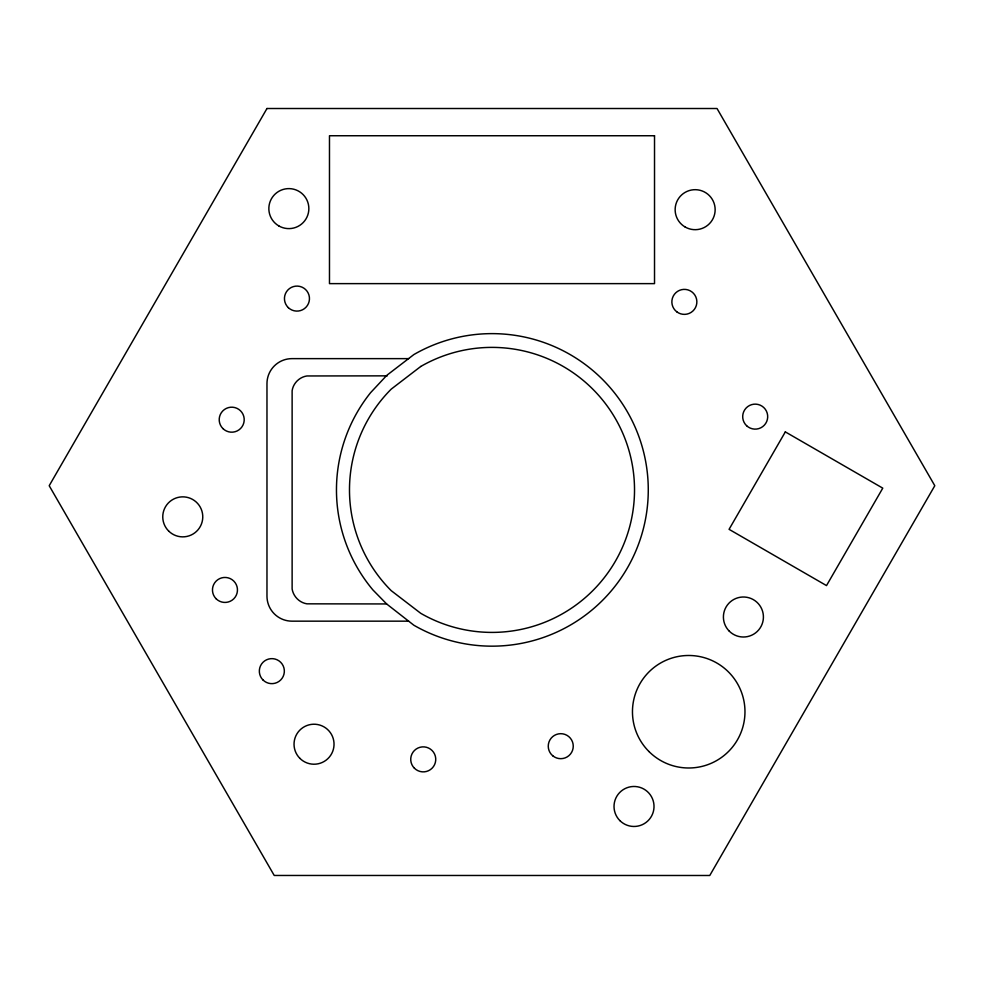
<?xml version="1.0" encoding="UTF-8"?>
<svg xmlns="http://www.w3.org/2000/svg" width="984" height="984" viewBox="0 0 984 984"><rect width="100%" height="100%" fill="white"/><g stroke="black" fill="none" stroke-linecap="round" stroke-linejoin="round"><path stroke-width="1.48" d="M386.318 375.851L370.599 392.665A155.534 155.534 0 0 0 372.961 589.994L386.626 603.942L413.87 625.234A156.272 156.272 0 0 0 648.271 489.897A156.272 156.272 0 0 0 413.87 354.56L386.798 375.334L387.278 375.851L306.922 375.962C299.407 377.093 293.195 383.207 292.125 390.759L292.125 589.035C293.38 596.513 299.407 602.651 306.922 603.832L386.626 603.942M408.569 358.631L291.977 358.631A25.006 25.006 0 0 0 266.971 383.637L266.971 596.156A25.006 25.006 0 0 0 291.977 621.162L408.569 621.162M266.971 108.511L49.2 485.715L274.228 875.465L709.771 875.489L934.8 485.715L717.029 108.511L266.971 108.511M785.33 431.89L729.07 529.331L826.511 585.591L882.771 488.15L785.33 431.89M420.746 366.478L391.226 389.123A142.52 142.52 0 0 0 391.226 590.671L420.746 613.315A142.52 142.52 0 0 0 634.52 489.897A142.52 142.52 0 0 0 420.746 366.478M654.52 135.743L329.48 135.743L329.48 283.626L654.52 283.626L654.52 135.743M746.622 425.728A12.497 12.497 0 0 0 767.36 419.516A12.497 12.497 0 0 0 751.604 404.658A12.497 12.497 0 0 0 746.622 425.728M222.938 428.594A12.497 12.497 0 0 0 243.811 422.825A12.497 12.497 0 0 0 228.386 407.634A12.497 12.497 0 0 0 222.938 428.594M414.399 768.209A12.497 12.497 0 0 0 435.322 762.6A12.497 12.497 0 0 0 420.008 747.286A12.497 12.497 0 0 0 414.399 768.209M552.799 755.823A12.497 12.497 0 0 0 573.082 748.246A12.497 12.497 0 0 0 556.39 734.47A12.497 12.497 0 0 0 552.799 755.823M648.936 751.518A56.26 56.26 0 0 0 743.055 726.303A56.26 56.26 0 0 0 674.163 657.398A56.26 56.26 0 0 0 648.936 751.518M619.883 820.619A20 20 0 0 0 653.339 811.652A20 20 0 0 0 628.85 787.151A20 20 0 0 0 619.883 820.619M729.267 631.15A20 20 0 0 0 762.735 622.183A20 20 0 0 0 738.234 597.682A20 20 0 0 0 729.267 631.15M262.999 679.981A12.497 12.497 0 0 0 283.921 674.372A12.497 12.497 0 0 0 268.607 659.059A12.497 12.497 0 0 0 262.999 679.981M216.123 598.776A12.497 12.497 0 0 0 237.033 593.18A12.497 12.497 0 0 0 221.732 577.866A12.497 12.497 0 0 0 216.123 598.776M299.886 758.356A20 20 0 0 0 333.355 749.39A20 20 0 0 0 308.853 724.9A20 20 0 0 0 299.886 758.356M168.621 531.003A20 20 0 0 0 202.089 522.037A20 20 0 0 0 177.587 497.535A20 20 0 0 0 168.621 531.003M685.147 227.009A20 20 0 0 0 715.147 209.678A20 20 0 0 0 685.147 192.36A20 20 0 0 0 685.147 227.009M676.832 311.854A12.497 12.497 0 0 0 696.77 303.392A12.497 12.497 0 0 0 679.477 290.366A12.497 12.497 0 0 0 676.832 311.854M288.373 307.685A12.497 12.497 0 0 0 309.124 301.473A12.497 12.497 0 0 0 293.367 286.615A12.497 12.497 0 0 0 288.373 307.685M278.853 225.939A20 20 0 0 0 308.853 208.62A20 20 0 0 0 278.853 191.29A20 20 0 0 0 278.853 225.939"/></g></svg>
